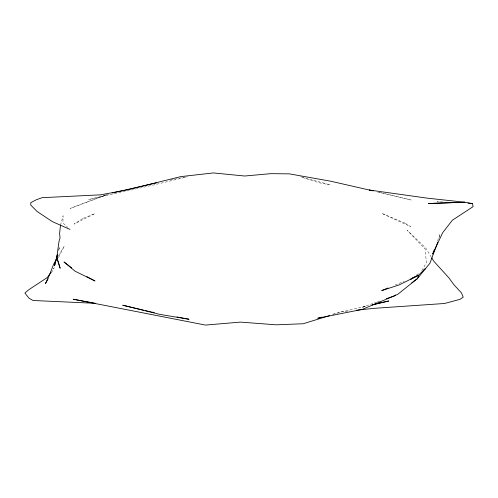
<?xml version="1.0" encoding="UTF-8"?>
<svg xmlns="http://www.w3.org/2000/svg" width="498" height="498" viewBox="0 0 498 498"><rect width="100%" height="100%" fill="white"/><g stroke="black" fill="none" stroke-linecap="round" stroke-linejoin="round"><path stroke-width="0.37" stroke-dasharray="2.49 1.87" d="M439.155 237.919L440.07 234.01L437.169 241.879M60.507 225.133L63.09 215.746L62.929 222.992L67.84 227.449M58.471 257.628L64.254 246.068L57.986 256.775M51.524 272.618L54.158 267.856L52.875 269.673M421.862 270.663L426.381 262.658L425.143 249.087L407.146 230.275L425.578 247.78L431.38 257.317M416.322 275.189L418.83 273.383M395.119 285.03L404.276 281.221M376.924 302.087L361.66 307.459L366.186 306.376M377.652 301.832L379.837 301.066M333.193 314.462L341.964 311.742L366.901 306.002M105.476 194.83L88.656 199.605L156.073 184.391L187.335 176.809M332.434 314.3L341.964 311.742L349.646 310.926M170.497 180.008L186.464 176.778M443.27 202.057L437.063 201.833L443.226 202.144M379.246 192.278L411.255 200.028L377.621 192.004M301.19 176.802L330.336 184.957L318.708 182.66L300.362 176.759M59.449 247.413L58.447 251.092L59.449 247.413M82.68 218.529L74.078 224.112L94.962 213.586L82.68 218.529M86.671 202.095L70.025 208.525L108.415 194.127L86.671 202.095M405.185 223.216L381.729 213.337L410.669 226.733L405.185 223.216"/><path stroke-width="0.75" d="M60.507 225.133L59.598 233.4L60.028 237.994L59.05 241.175L56.84 256.98L54.394 265.789L55.073 264.432M57.88 260.504L60.158 268.241L57.002 258.674L56.84 256.98L57.444 254.771L54.394 265.789M437.767 242.084L429.948 263.187L417.336 278.662L397.659 294.393L362.22 309.407L317.768 318.247L322.169 317.064M434.268 249.753L432.687 254.048L442.635 232.765L452.371 220.209L473.1 206.658L472.484 203.632L464.883 202.244L427.091 198.123L369.398 190.043L330.635 181.197L289.363 173.864L270.8 173.659L244.692 176.018L213.337 172.931L180.755 176.622L127.494 189.794L100.683 194.836L42.131 197.675L36.373 199.742L30.752 202.692L30.808 205.145L37.07 211.457L52.402 221.647L70.025 229.429M48.138 278.737L45.505 283.499L49.451 275.033L53.672 264.139L56.417 259.452M418.843 275.998L417.336 278.662L411.753 282.87M51.17 272.089L47.322 277.529L28.928 289.624L24.9 293.023L28.928 298.134L33.017 300.493L95.386 303.301L73.175 299.223L205.437 325.07L240.509 322.113L276.191 324.814L303.232 323.75L329.545 315.595M395.611 295.015L394.372 295.949L386.38 298.763M413.184 277.448L410.669 279.26L418.37 275.357L425.105 268.864L423.854 269.767M388.073 287.962L381.729 290.602L399.228 284.893L418.37 275.357L413.44 277.411M372.224 304.932L388.814 300.96L372.193 304.788M112.131 193.05L156.808 182.785M356.556 310.198L374.216 308.324L444.54 303.494L459.959 299.342L463.233 297.144L461.397 292.836L453.871 284.675L448.953 277.915L433.702 261.133L431.766 257.952M467.995 203.122L472.484 203.632M151.342 311.997L154.361 312.576M176.983 316.946L178.489 317.238M180.002 317.531L189.047 319.274L159.528 314.319L122.757 305.224L143.822 310.217M373.189 190.902L369.398 190.043L370.892 190.398M145.323 310.571L150.589 311.816M86.876 276.633L94.962 280.972L75.061 271.192L63.999 261.948L71.706 267.924M56.84 256.98L57.463 259.091M455.402 202.512L428.405 203.52L464.883 202.244L455.402 202.512"/></g></svg>
